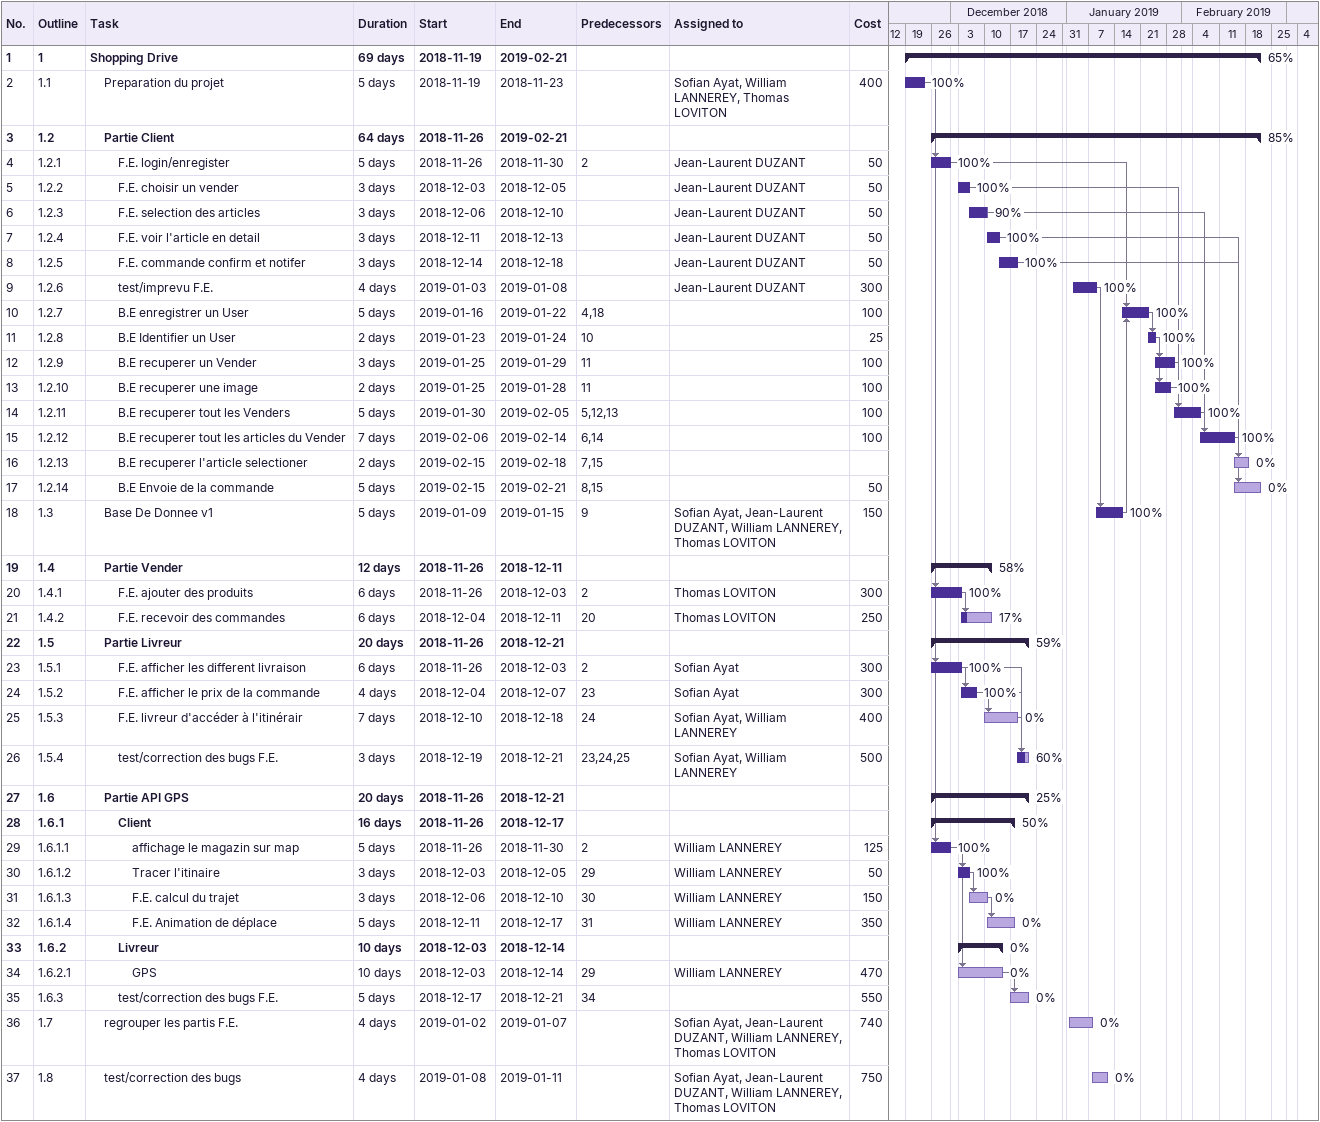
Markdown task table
| ID | WBS | Task | Duration | Start | Finish | Predecessors | Resources | % complete | Cost |
|---|---|---|---|---|---|---|---|---|---|
| 1 | 1 | **Shopping Drive** | 69d | 2018-11-19 | 2019-02-21 |  |  | 65 |  |
| 2 | 1.1 | Preparation du projet | 5d | 2018-11-19 | 2018-11-23 |  | Sofian Ayat, William LANNEREY, Thomas LOVITON | 100 | 400 |
| 3 | 1.2 | **Partie Client** | 64d | 2018-11-26 | 2019-02-21 |  |  | 85 |  |
| 4 | 1.2.1 | F.E. login/enregister | 5d | 2018-11-26 | 2018-11-30 | 2 | Jean-Laurent DUZANT | 100 | 50 |
| 5 | 1.2.2 | F.E. choisir un vender | 3d | 2018-12-03 | 2018-12-05 |  | Jean-Laurent DUZANT | 100 | 50 |
| 6 | 1.2.3 | F.E. selection des articles | 3d | 2018-12-06 | 2018-12-10 |  | Jean-Laurent DUZANT | 90 | 50 |
| 7 | 1.2.4 | F.E. voir l'article en detail | 3d | 2018-12-11 | 2018-12-13 |  | Jean-Laurent DUZANT | 100 | 50 |
| 8 | 1.2.5 | F.E. commande confirm et notifer | 3d | 2018-12-14 | 2018-12-18 |  | Jean-Laurent DUZANT | 100 | 50 |
| 9 | 1.2.6 | test/imprevu F.E. | 4d | 2019-01-03 | 2019-01-08 |  | Jean-Laurent DUZANT | 100 | 300 |
| 10 | 1.2.7 | B.E enregistrer un User | 5d | 2019-01-16 | 2019-01-22 | 4, 18 |  | 100 | 100 |
| 11 | 1.2.8 | B.E Identifier un User | 2d | 2019-01-23 | 2019-01-24 | 10 |  | 100 | 25 |
| 12 | 1.2.9 | B.E recuperer un Vender | 3d | 2019-01-25 | 2019-01-29 | 11 |  | 100 | 100 |
| 13 | 1.2.10 | B.E recuperer une image | 2d | 2019-01-25 | 2019-01-28 | 11 |  | 100 | 100 |
| 14 | 1.2.11 | B.E recuperer tout les Venders | 5d | 2019-01-30 | 2019-02-05 | 5, 12, 13 |  | 100 | 100 |
| 15 | 1.2.12 | B.E recuperer tout les articles du Vender | 7d | 2019-02-06 | 2019-02-14 | 6, 14 |  | 100 | 100 |
| 16 | 1.2.13 | B.E recuperer l'article selectioner | 2d | 2019-02-15 | 2019-02-18 | 7, 15 |  | 0 |  |
| 17 | 1.2.14 | B.E Envoie de la commande | 5d | 2019-02-15 | 2019-02-21 | 8, 15 |  | 0 | 50 |
| 18 | 1.3 | Base De Donnee v1 | 5d | 2019-01-09 | 2019-01-15 | 9 | Sofian Ayat, Jean-Laurent DUZANT, William LANNEREY, Thomas LOVITON | 100 | 150 |
| 19 | 1.4 | **Partie Vender** | 12d | 2018-11-26 | 2018-12-11 |  |  | 58 |  |
| 20 | 1.4.1 | F.E. ajouter des produits | 6d | 2018-11-26 | 2018-12-03 | 2 | Thomas LOVITON | 100 | 300 |
| 21 | 1.4.2 | F.E. recevoir des commandes | 6d | 2018-12-04 | 2018-12-11 | 20 | Thomas LOVITON | 17 | 250 |
| 22 | 1.5 | **Partie Livreur** | 20d | 2018-11-26 | 2018-12-21 |  |  | 59 |  |
| 23 | 1.5.1 | F.E. afficher les different livraison | 6d | 2018-11-26 | 2018-12-03 | 2 | Sofian Ayat | 100 | 300 |
| 24 | 1.5.2 | F.E. afficher le prix de la commande | 4d | 2018-12-04 | 2018-12-07 | 23 | Sofian Ayat | 100 | 300 |
| 25 | 1.5.3 | F.E. livreur d'accéder à l'itinérair | 7d | 2018-12-10 | 2018-12-18 | 24 | Sofian Ayat, William LANNEREY | 0 | 400 |
| 26 | 1.5.4 | test/correction des bugs F.E. | 3d | 2018-12-19 | 2018-12-21 | 23, 24, 25 | Sofian Ayat, William LANNEREY | 60 | 500 |
| 27 | 1.6 | **Partie API GPS** | 20d | 2018-11-26 | 2018-12-21 |  |  | 25 |  |
| 28 | 1.6.1 | **Client** | 16d | 2018-11-26 | 2018-12-17 |  |  | 50 |  |
| 29 | 1.6.1.1 | affichage le magazin sur map | 5d | 2018-11-26 | 2018-11-30 | 2 | William LANNEREY | 100 | 125 |
| 30 | 1.6.1.2 | Tracer l'itinaire | 3d | 2018-12-03 | 2018-12-05 | 29 | William LANNEREY | 100 | 50 |
| 31 | 1.6.1.3 | F.E. calcul du trajet | 3d | 2018-12-06 | 2018-12-10 | 30 | William LANNEREY | 0 | 150 |
| 32 | 1.6.1.4 | F.E. Animation de déplace | 5d | 2018-12-11 | 2018-12-17 | 31 | William LANNEREY | 0 | 350 |
| 33 | 1.6.2 | **Livreur** | 10d | 2018-12-03 | 2018-12-14 |  |  | 0 |  |
| 34 | 1.6.2.1 | GPS | 10d | 2018-12-03 | 2018-12-14 | 29 | William LANNEREY | 0 | 470 |
| 35 | 1.6.3 | test/correction des bugs F.E. | 5d | 2018-12-17 | 2018-12-21 | 34 |  | 0 | 550 |
| 36 | 1.7 | regrouper les partis F.E. | 4d | 2019-01-02 | 2019-01-07 |  | Sofian Ayat, Jean-Laurent DUZANT, William LANNEREY, Thomas LOVITON | 0 | 740 |
| 37 | 1.8 | test/correction des bugs | 4d | 2019-01-08 | 2019-01-11 |  | Sofian Ayat, Jean-Laurent DUZANT, William LANNEREY, Thomas LOVITON | 0 | 750 |
